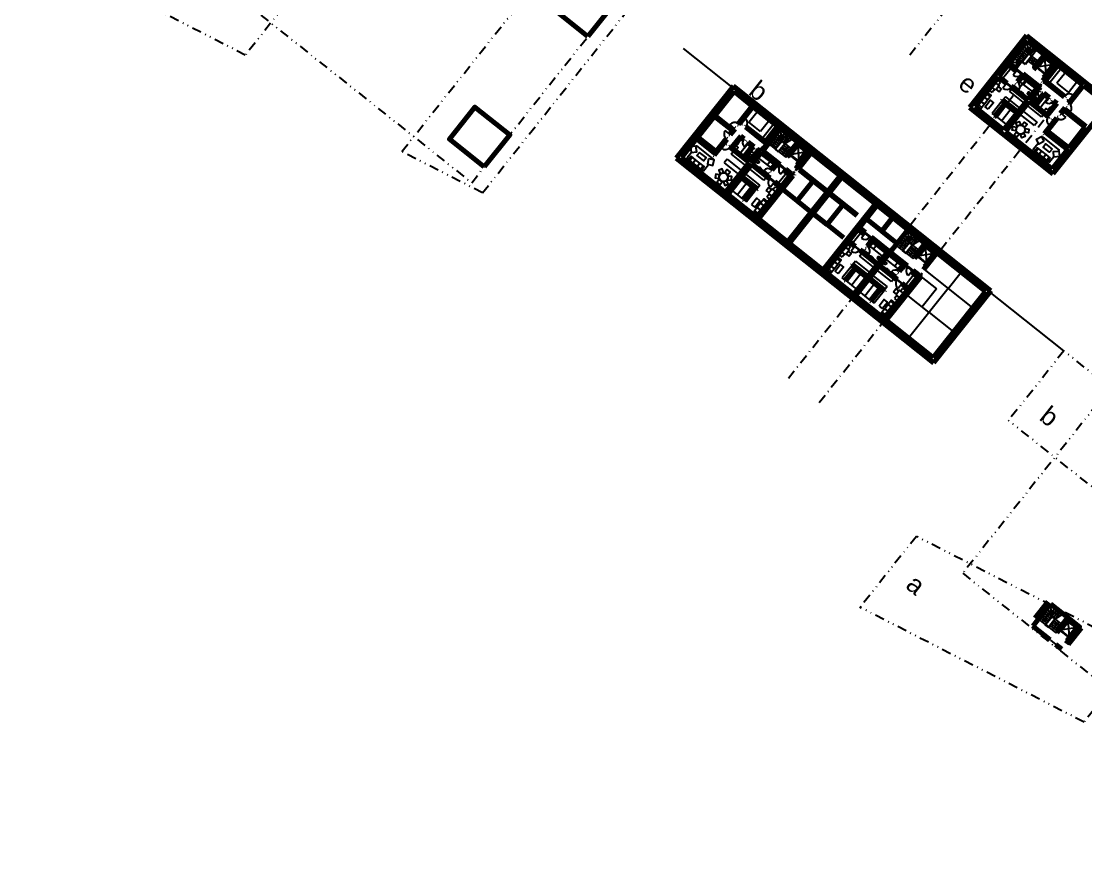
# Model space of a CAD drawing. Header units: metres. Extents: x -664657 to -643449, y -1076720 to -1062383.
# Drawn here: x -657950.1 to -657806.3, y -1067950.3 to -1067838.4 of the extents above; entities that cross this region are included whole.
import ezdxf

# ---------------------------------------------------------------- set-up
doc = ezdxf.new("R2010")
doc.units = ezdxf.units.M
doc.header["$LTSCALE"] = 0.1
doc.linetypes.add('DASHDOT', pattern=[25.4, 12.7, -6.35, 0, -6.35])
doc.linetypes.add('DIVIDE', pattern=[31.75, 12.7, -6.35, 0, -6.35, 0, -6.35])
doc.layers.get('0').update_dxf_attribs({"color": 8, "lineweight": 9})
for name, color, linetype in [('AA_THER_popis', 6, 'Continuous'), ('AA_THER_slabá', 4, 'Continuous'), ('AA_THER_čerchovaná', 84, 'DIVIDE')]:
    doc.layers.add(name, color=color, linetype=linetype)
doc.layers.add('AA_THER_silná', color=1, linetype='Continuous', lineweight=70)
doc.styles.get("Standard").update_dxf_attribs({"font": 'arial.ttf', "width": 0.8})

# ---------------------------------------------------------------- blocks, each defined once
blk = doc.blocks.new('CA0212B2$')
at = {"color": 0, "linetype": 'Continuous', "lineweight": -3}
for p, q in [((0, 0.17), (0.31, 0.18)), ((0, -0.17), (0, 0.17)), ((0.23, 0), (0.24, 0.06)), ((0.24, -0.06), (0.23, 0)), ((0.24, 0.06), (0.26, 0.08)), ((0.26, 0.08), (0.27, 0.11)), ((0.27, 0.11), (0.31, 0.14)), ((0.31, 0.18), (0.41, 0.18)), ((0.31, 0.14), (0.42, 0.14)), ((0.41, 0.18), (0.49, 0.17)), ((0.42, 0.14), (0.49, 0.13)), ((0.49, 0.17), (0.55, 0.13)), ((0.49, 0.13), (0.54, 0.1)), ((0.54, 0.1), (0.57, 0.05)), ((0.55, 0.13), (0.59, 0.07)), ((0.57, 0.05), (0.58, 0)), ((0.58, 0), (0.57, -0.05)), ((0.59, 0.07), (0.6, 0)), ((0.6, 0), (0.59, -0.07)), ((0.31, -0.18), (0, -0.17)), ((0.27, -0.11), (0.24, -0.06)), ((0.31, -0.14), (0.27, -0.11)), ((0.42, -0.14), (0.31, -0.14)), ((0.41, -0.18), (0.31, -0.18)), ((0.49, -0.17), (0.41, -0.18)), ((0.49, -0.13), (0.42, -0.14)), ((0.54, -0.1), (0.49, -0.13)), ((0.55, -0.13), (0.49, -0.17)), ((0.57, -0.05), (0.54, -0.1)), ((0.59, -0.07), (0.55, -0.13))]:
    blk.add_line(p, q, dxfattribs=at)
blk = doc.blocks.new('CA0336B2$')
at = {"color": 0, "lineweight": -3}
for p, q in [((-0.18, -0.19), (-0.15, 0)), ((-0.15, 0), (0, 0)), ((0.15, 0), (0, 0)), ((0.18, -0.19), (0.15, 0)), ((-0.16, -0.19), (-0.12, -0.08)), ((-0.09, -0.06), (0, -0.06)), ((0, -0.23), (-0.04, -0.23)), ((-0.04, -0.23), (0, -0.23)), ((0, -0.25), (-0.04, -0.25)), ((0.09, -0.06), (0, -0.06)), ((0.04, -0.23), (0, -0.23)), ((0, -0.23), (0.04, -0.23)), ((0, -0.25), (0.04, -0.25)), ((0.16, -0.19), (0.12, -0.08))]:
    blk.add_line(p, q, dxfattribs=at)
blk.add_circle((0, -0.09), 0.0126, dxfattribs=at)
for centre, radius, start, end in [((-0.14, -0.19), 0.036, 170.4672, 244.9424), ((-0.14, -0.19), 0.0171, 169.7937, 244.9424), ((-0.04, 0.02), 0.268, 244.9424, 270), ((-0.04, 0.02), 0.249, 244.9424, 270), ((-0.09, -0.09), 0.0315, 90, 159.9708), ((0.04, 0.02), 0.249, 270, 295.0576), ((0.04, 0.02), 0.268, 270, 295.0576), ((0.09, -0.09), 0.0315, 20.0292, 90), ((0.14, -0.19), 0.0171, 295.0576, 10.2063), ((0.14, -0.19), 0.036, 295.0576, 9.5328)]:
    blk.add_arc(centre, radius, start, end, dxfattribs=at)

msp = doc.modelspace()

# ---------------------------------------------------------------- linework, layer by layer
at = {"layer": 'AA_THER_popis'}
for p, q in [((-657809.307, -1067882.9), (-657860.686, -1067842.05)), ((-657861.369, -1067856.838), (-657826.928, -1067884.221)), ((-657828.618, -1067872.848), (-657826.509, -1067874.525)), ((-657828.199, -1067871.84), (-657821.624, -1067877.067)), ((-657824.912, -1067874.454), (-657823.169, -1067872.262)), ((-657824.912, -1067874.454), (-657830.085, -1067880.96)), ((-657827.498, -1067877.707), (-657830.551, -1067875.28)), ((-657826.509, -1067874.525), (-657828.442, -1067876.956)), ((-657827.498, -1067877.707), (-657824.211, -1067880.321))]:
    msp.add_line(p, q, dxfattribs=at)
at = {"layer": 'AA_THER_silná'}
for p, q in [((-657814.334, -1067840.321), (-657822.051, -1067850.027)), ((-657814.254, -1067841.024), (-657816.65, -1067844.037)), ((-657814.334, -1067840.321), (-657803.062, -1067849.283)), ((-657814.254, -1067841.024), (-657811.906, -1067842.891)), ((-657816.837, -1067844.272), (-657818.081, -1067845.838)), ((-657815.819, -1067845.081), (-657816.837, -1067844.272)), ((-657816.65, -1067844.037), (-657815.632, -1067844.846)), ((-657811.906, -1067842.891), (-657813.244, -1067844.574)), ((-657810.34, -1067844.136), (-657812.16, -1067846.425)), ((-657815.632, -1067844.846), (-657815.819, -1067845.081)), ((-657814.849, -1067845.469), (-657815.036, -1067845.704)), ((-657815.036, -1067845.704), (-657814.958, -1067845.766)), ((-657814.849, -1067845.469), (-657812.736, -1067847.149)), ((-657812.767, -1067844.697), (-657812.891, -1067844.854)), ((-657811.906, -1067845.382), (-657812.03, -1067845.538)), ((-657810.105, -1067844.322), (-657811.863, -1067846.533)), ((-657810.105, -1067844.322), (-657806.739, -1067846.998)), ((-657853.933, -1067847.164), (-657861.65, -1067856.87)), ((-657853.933, -1067847.164), (-657861.65, -1067856.87)), ((-657819.179, -1067874.796), (-657853.933, -1067847.164)), ((-657818.143, -1067845.916), (-657821.348, -1067849.947)), ((-657818.143, -1067845.916), (-657817.048, -1067846.787)), ((-657818.081, -1067845.838), (-657816.985, -1067846.709)), ((-657817.048, -1067846.787), (-657816.985, -1067846.709)), ((-657816.016, -1067847.096), (-657816.203, -1067847.331)), ((-657815.938, -1067847.159), (-657816.124, -1067847.394)), ((-657815.938, -1067847.159), (-657816.016, -1067847.096)), ((-657814.958, -1067845.766), (-657815.58, -1067846.549)), ((-657815.502, -1067846.611), (-657815.58, -1067846.549)), ((-657814.88, -1067845.828), (-657815.502, -1067846.611)), ((-657814.88, -1067845.828), (-657812.923, -1067847.384)), ((-657812.658, -1067847.051), (-657812.736, -1067847.149)), ((-657812.658, -1067847.051), (-657812.58, -1067847.113)), ((-657812.58, -1067847.113), (-657812.642, -1067847.192)), ((-657812.082, -1067846.487), (-657812.16, -1067846.425)), ((-657812.082, -1067846.487), (-657812.02, -1067846.409)), ((-657812.02, -1067846.409), (-657811.863, -1067846.533)), ((-657811.848, -1067846.514), (-657809.265, -1067848.568)), ((-657811.786, -1067846.436), (-657809.203, -1067848.489)), ((-657808.42, -1067849.112), (-657806.739, -1067846.998)), ((-657808.404, -1067849.252), (-657806.661, -1067847.061)), ((-657806.661, -1067847.061), (-657803.765, -1067849.363)), ((-657853.853, -1067847.866), (-657860.948, -1067856.789)), ((-657853.853, -1067847.866), (-657856.436, -1067851.115)), ((-657819.882, -1067874.876), (-657853.853, -1067847.866)), ((-657851.387, -1067849.827), (-657853.853, -1067847.866)), ((-657816.359, -1067847.207), (-657816.421, -1067847.285)), ((-657816.421, -1067847.285), (-657814.23, -1067849.028)), ((-657816.359, -1067847.207), (-657816.203, -1067847.331)), ((-657816.124, -1067847.394), (-657814.167, -1067848.949)), ((-657812.923, -1067847.384), (-657814.167, -1067848.949)), ((-657812.75, -1067847.649), (-657813.715, -1067848.862)), ((-657811.967, -1067848.271), (-657813.15, -1067849.758)), ((-657812.046, -1067848.209), (-657813.01, -1067849.422)), ((-657812.75, -1067847.649), (-657812.672, -1067847.711)), ((-657812.486, -1067847.316), (-657812.688, -1067847.571)), ((-657812.688, -1067847.571), (-657812.61, -1067847.633)), ((-657812.672, -1067847.711), (-657812.61, -1067847.633)), ((-657812.642, -1067847.192), (-657812.486, -1067847.316)), ((-657812.124, -1067848.147), (-657812.062, -1067848.068)), ((-657812.124, -1067848.147), (-657812.046, -1067848.209)), ((-657812.062, -1067848.068), (-657811.279, -1067848.691)), ((-657811.967, -1067848.271), (-657811.341, -1067848.769)), ((-657809.203, -1067848.489), (-657809.265, -1067848.568)), ((-657853.13, -1067852.018), (-657851.387, -1067849.827)), ((-657852.989, -1067852.002), (-657851.309, -1067849.889)), ((-657847.943, -1067852.565), (-657851.309, -1067849.889)), ((-657822.051, -1067850.027), (-657810.779, -1067858.989)), ((-657821.348, -1067849.947), (-657817.435, -1067853.059)), ((-657817.243, -1067849.443), (-657818.581, -1067851.126)), ((-657817.164, -1067849.505), (-657818.502, -1067851.188)), ((-657817.572, -1067849.053), (-657817.634, -1067849.132)), ((-657817.243, -1067849.443), (-657817.634, -1067849.132)), ((-657815.537, -1067850.671), (-657817.572, -1067849.053)), ((-657817.572, -1067849.053), (-657815.537, -1067850.671)), ((-657814.23, -1067849.028), (-657817.435, -1067853.059)), ((-657813.995, -1067849.214), (-657817.2, -1067853.246)), ((-657815.599, -1067850.75), (-657817.164, -1067849.505)), ((-657813.995, -1067849.214), (-657811.412, -1067851.268)), ((-657813.777, -1067848.94), (-657813.933, -1067849.136)), ((-657813.933, -1067849.136), (-657813.228, -1067849.696)), ((-657813.777, -1067848.94), (-657813.073, -1067849.501)), ((-657813.715, -1067848.862), (-657813.01, -1067849.422)), ((-657813.073, -1067849.501), (-657813.228, -1067849.696)), ((-657813.15, -1067849.758), (-657811.584, -1067851.003)), ((-657810.402, -1067849.516), (-657811.584, -1067851.003)), ((-657810.261, -1067849.5), (-657811.506, -1067851.065)), ((-657811.341, -1067848.769), (-657811.279, -1067848.691)), ((-657810.793, -1067849.205), (-657810.731, -1067849.126)), ((-657810.793, -1067849.205), (-657810.402, -1067849.516)), ((-657803.062, -1067849.283), (-657810.779, -1067858.989)), ((-657810.731, -1067849.126), (-657810.261, -1067849.5)), ((-657809.758, -1067850.795), (-657809.135, -1067850.012)), ((-657809.135, -1067850.012), (-657809.057, -1067850.074)), ((-657808.639, -1067849.066), (-657808.576, -1067848.987)), ((-657808.639, -1067849.066), (-657808.482, -1067849.19)), ((-657808.638, -1067849.386), (-657808.482, -1067849.19)), ((-657808.559, -1067849.448), (-657808.638, -1067849.386)), ((-657808.576, -1067848.987), (-657808.42, -1067849.112)), ((-657808.559, -1067849.448), (-657808.404, -1067849.252)), ((-657856.498, -1067851.193), (-657858.738, -1067854.011)), ((-657854.032, -1067853.153), (-657856.498, -1067851.193)), ((-657853.97, -1067853.075), (-657856.436, -1067851.115)), ((-657818.502, -1067851.188), (-657818.581, -1067851.126)), ((-657811.547, -1067853.205), (-657810.177, -1067851.483)), ((-657811.506, -1067851.065), (-657811.35, -1067851.19)), ((-657811.412, -1067851.268), (-657811.35, -1067851.19)), ((-657810.567, -1067851.812), (-657810.256, -1067851.421)), ((-657810.177, -1067851.483), (-657810.256, -1067851.421)), ((-657809.758, -1067850.795), (-657809.68, -1067850.857)), ((-657809.68, -1067850.857), (-657809.306, -1067850.387)), ((-657809.306, -1067850.387), (-657806.41, -1067852.69)), ((-657809.244, -1067850.309), (-657809.057, -1067850.074)), ((-657809.244, -1067850.309), (-657806.348, -1067852.612)), ((-657854.327, -1067853.685), (-657853.705, -1067852.902)), ((-657853.97, -1067853.075), (-657853.783, -1067852.84)), ((-657853.705, -1067852.902), (-657853.783, -1067852.84)), ((-657853.285, -1067852.214), (-657853.13, -1067852.018)), ((-657853.285, -1067852.214), (-657853.207, -1067852.276)), ((-657853.207, -1067852.276), (-657853.052, -1067852.08)), ((-657852.895, -1067852.205), (-657853.052, -1067852.08)), ((-657852.833, -1067852.127), (-657852.989, -1067852.002)), ((-657852.895, -1067852.205), (-657852.833, -1067852.127)), ((-657852.207, -1067852.624), (-657852.269, -1067852.703)), ((-657849.686, -1067854.756), (-657852.269, -1067852.703)), ((-657849.624, -1067854.678), (-657852.207, -1067852.624)), ((-657847.591, -1067852.845), (-657849.987, -1067855.858)), ((-657847.943, -1067852.565), (-657849.701, -1067854.776)), ((-657847.708, -1067852.752), (-657849.529, -1067855.041)), ((-657847.591, -1067852.845), (-657845.243, -1067854.712)), ((-657811.936, -1067853.534), (-657810.629, -1067851.89)), ((-657810.723, -1067851.688), (-657810.786, -1067851.766)), ((-657810.786, -1067851.766), (-657810.629, -1067851.89)), ((-657810.723, -1067851.688), (-657810.567, -1067851.812)), ((-657806.41, -1067852.69), (-657808.65, -1067855.508)), ((-657858.801, -1067854.089), (-657860.948, -1067856.789)), ((-657856.335, -1067856.049), (-657858.801, -1067854.089)), ((-657856.273, -1067855.971), (-657858.738, -1067854.011)), ((-657856.273, -1067855.971), (-657854.904, -1067854.249)), ((-657855.136, -1067854.703), (-657854.825, -1067854.311)), ((-657854.904, -1067854.249), (-657854.825, -1067854.311)), ((-657854.406, -1067853.623), (-657854.032, -1067853.153)), ((-657854.327, -1067853.685), (-657854.406, -1067853.623)), ((-657852.952, -1067853.884), (-657854.197, -1067855.449)), ((-657852.936, -1067854.024), (-657854.119, -1067855.512)), ((-657852.483, -1067854.257), (-657852.952, -1067853.884)), ((-657852.545, -1067854.336), (-657852.936, -1067854.024)), ((-657852.545, -1067854.336), (-657852.483, -1067854.257)), ((-657817.2, -1067853.246), (-657810.86, -1067858.286)), ((-657811.858, -1067853.596), (-657811.936, -1067853.534)), ((-657811.858, -1067853.596), (-657811.609, -1067853.283)), ((-657811.609, -1067853.283), (-657808.713, -1067855.586)), ((-657811.547, -1067853.205), (-657808.65, -1067855.508)), ((-657856.506, -1067856.425), (-657855.199, -1067854.781)), ((-657855.042, -1067854.905), (-657855.199, -1067854.781)), ((-657854.98, -1067854.827), (-657855.136, -1067854.703)), ((-657854.98, -1067854.827), (-657855.042, -1067854.905)), ((-657854.416, -1067855.403), (-657854.354, -1067855.325)), ((-657851.833, -1067857.457), (-657854.416, -1067855.403)), ((-657854.197, -1067855.449), (-657854.354, -1067855.325)), ((-657852.553, -1067856.756), (-657854.119, -1067855.512)), ((-657851.371, -1067855.269), (-657852.553, -1067856.756)), ((-657851.293, -1067855.331), (-657852.257, -1067856.545)), ((-657851.997, -1067854.771), (-657851.935, -1067854.693)), ((-657851.371, -1067855.269), (-657851.997, -1067854.771)), ((-657851.152, -1067855.315), (-657851.935, -1067854.693)), ((-657851.214, -1067855.394), (-657851.293, -1067855.331)), ((-657851.214, -1067855.394), (-657851.152, -1067855.315)), ((-657850.666, -1067855.829), (-657850.604, -1067855.751)), ((-657850.526, -1067855.813), (-657850.604, -1067855.751)), ((-657850.324, -1067855.559), (-657850.526, -1067855.813)), ((-657850.167, -1067855.683), (-657850.324, -1067855.559)), ((-657850.105, -1067855.605), (-657850.167, -1067855.683)), ((-657850.027, -1067855.667), (-657850.105, -1067855.605)), ((-657850.027, -1067855.667), (-657850.104, -1067855.765)), ((-657849.545, -1067854.901), (-657849.701, -1067854.776)), ((-657849.607, -1067854.979), (-657849.545, -1067854.901)), ((-657849.607, -1067854.979), (-657849.529, -1067855.041)), ((-657845.243, -1067854.712), (-657846.581, -1067856.395)), ((-657808.713, -1067855.586), (-657810.86, -1067858.286)), ((-657861.65, -1067856.87), (-657826.896, -1067884.502)), ((-657860.948, -1067856.789), (-657826.976, -1067883.799)), ((-657855.038, -1067861.488), (-657860.948, -1067856.789)), ((-657856.584, -1067856.362), (-657856.335, -1067856.049)), ((-657856.584, -1067856.362), (-657856.506, -1067856.425)), ((-657852.32, -1067856.623), (-657852.475, -1067856.819)), ((-657851.771, -1067857.379), (-657852.475, -1067856.819)), ((-657851.615, -1067857.183), (-657852.32, -1067856.623)), ((-657851.553, -1067857.105), (-657852.257, -1067856.545)), ((-657851.615, -1067857.183), (-657851.771, -1067857.379)), ((-657850.588, -1067855.891), (-657851.553, -1067857.105)), ((-657850.291, -1067856), (-657851.536, -1067857.565)), ((-657850.174, -1067856.093), (-657851.418, -1067857.659)), ((-657850.588, -1067855.891), (-657850.666, -1067855.829)), ((-657848.217, -1067857.649), (-657850.174, -1067856.093)), ((-657847.639, -1067857.725), (-657849.987, -1067855.858)), ((-657846.104, -1067856.518), (-657846.229, -1067856.675)), ((-657843.677, -1067855.957), (-657845.498, -1067858.246)), ((-657845.243, -1067857.203), (-657845.368, -1067857.359)), ((-657843.442, -1067856.143), (-657845.201, -1067858.355)), ((-657851.833, -1067857.457), (-657855.038, -1067861.488)), ((-657851.598, -1067857.644), (-657854.803, -1067861.675)), ((-657851.481, -1067857.737), (-657854.686, -1067861.768)), ((-657849.054, -1067859.666), (-657851.481, -1067857.737)), ((-657849.462, -1067859.215), (-657851.418, -1067857.659)), ((-657848.217, -1067857.649), (-657848.839, -1067858.432)), ((-657848.839, -1067858.432), (-657848.761, -1067858.494)), ((-657848.139, -1067857.711), (-657848.761, -1067858.494)), ((-657847.825, -1067857.96), (-657848.139, -1067857.711)), ((-657847.639, -1067857.725), (-657847.825, -1067857.96)), ((-657846.856, -1067858.348), (-657847.043, -1067858.583)), ((-657847.043, -1067858.583), (-657846.26, -1067859.205)), ((-657846.073, -1067858.97), (-657846.856, -1067858.348)), ((-657845.419, -1067858.308), (-657845.498, -1067858.246)), ((-657845.419, -1067858.308), (-657845.357, -1067858.23)), ((-657845.357, -1067858.23), (-657845.201, -1067858.355)), ((-657845.068, -1067858.428), (-657841.154, -1067861.54)), ((-657845.005, -1067858.35), (-657841.092, -1067861.462)), ((-657852.85, -1067859.459), (-657851.284, -1067860.704)), ((-657850.752, -1067860.999), (-657852.788, -1067859.381)), ((-657852.788, -1067859.381), (-657850.752, -1067860.999)), ((-657845.901, -1067859.235), (-657850.537, -1067865.067)), ((-657849.275, -1067858.98), (-657849.462, -1067859.215)), ((-657849.197, -1067859.042), (-657849.383, -1067859.277)), ((-657848.992, -1067859.588), (-657849.383, -1067859.277)), ((-657849.275, -1067858.98), (-657849.197, -1067859.042)), ((-657848.992, -1067859.588), (-657849.054, -1067859.666)), ((-657848.428, -1067860.164), (-657848.366, -1067860.086)), ((-657847.505, -1067860.77), (-657848.366, -1067860.086)), ((-657846.26, -1067859.205), (-657847.505, -1067860.77)), ((-657839.529, -1067859.255), (-657846.81, -1067868.413)), ((-657839.294, -1067859.442), (-657846.575, -1067868.6)), ((-657845.995, -1067858.872), (-657846.073, -1067858.97)), ((-657845.995, -1067858.872), (-657845.917, -1067858.935)), ((-657845.917, -1067858.935), (-657845.979, -1067859.013)), ((-657845.979, -1067859.013), (-657845.823, -1067859.137)), ((-657845.823, -1067859.137), (-657845.838, -1067859.157)), ((-657845.32, -1067862.635), (-657843.173, -1067859.935)), ((-657851.284, -1067860.704), (-657852.622, -1067862.387)), ((-657851.206, -1067860.766), (-657852.544, -1067862.449)), ((-657851.206, -1067860.766), (-657850.815, -1067861.077)), ((-657850.752, -1067860.999), (-657850.815, -1067861.077)), ((-657847.567, -1067860.849), (-657850.772, -1067864.88)), ((-657847.567, -1067860.849), (-657848.428, -1067860.164)), ((-657847.567, -1067860.849), (-657845.32, -1067862.635)), ((-657837.24, -1067864.652), (-657841.154, -1067861.54)), ((-657837.178, -1067864.573), (-657841.092, -1067861.462)), ((-657854.686, -1067861.768), (-657850.772, -1067864.88)), ((-657852.622, -1067862.387), (-657852.544, -1067862.449)), ((-657845.32, -1067862.635), (-657843.418, -1067864.147)), ((-657841.282, -1067865.846), (-657843.184, -1067864.334)), ((-657834.754, -1067863.051), (-657841.849, -1067871.975)), ((-657841.282, -1067865.846), (-657839.135, -1067863.146)), ((-657834.519, -1067863.238), (-657838.347, -1067868.052)), ((-657839.035, -1067867.632), (-657841.282, -1067865.846)), ((-657835.982, -1067865.077), (-657831.833, -1067868.376)), ((-657833.907, -1067866.727), (-657832.445, -1067864.887)), ((-657837.134, -1067866.045), (-657837.15, -1067866.065)), ((-657836.978, -1067866.17), (-657837.134, -1067866.045)), ((-657836.319, -1067867.109), (-657837.102, -1067866.486)), ((-657836.916, -1067866.091), (-657836.978, -1067866.17)), ((-657836.837, -1067866.154), (-657836.916, -1067866.091)), ((-657836.837, -1067866.154), (-657836.915, -1067866.252)), ((-657836.915, -1067866.252), (-657836.132, -1067866.874)), ((-657836.132, -1067866.874), (-657836.319, -1067867.109)), ((-657830.371, -1067866.536), (-657832.767, -1067869.55)), ((-657830.371, -1067866.536), (-657828.022, -1067868.403)), ((-657838.409, -1067868.13), (-657841.614, -1067872.161)), ((-657838.409, -1067868.13), (-657837.548, -1067868.815)), ((-657838.347, -1067868.052), (-657837.486, -1067868.736)), ((-657837.548, -1067868.815), (-657837.486, -1067868.736)), ((-657835.223, -1067867.98), (-657835.846, -1067868.763)), ((-657835.145, -1067868.042), (-657835.767, -1067868.825)), ((-657835.35, -1067867.496), (-657835.536, -1067867.731)), ((-657835.536, -1067867.731), (-657835.223, -1067867.98)), ((-657835.35, -1067867.496), (-657833.001, -1067869.363)), ((-657835.145, -1067868.042), (-657833.188, -1067869.598)), ((-657828.022, -1067868.403), (-657829.36, -1067870.086)), ((-657836.859, -1067869.234), (-657836.922, -1067869.313)), ((-657836.922, -1067869.313), (-657834.495, -1067871.242)), ((-657836.859, -1067869.234), (-657836.468, -1067869.545)), ((-657836.281, -1067869.311), (-657836.468, -1067869.545)), ((-657836.203, -1067869.373), (-657836.39, -1067869.608)), ((-657836.39, -1067869.608), (-657834.433, -1067871.164)), ((-657836.203, -1067869.373), (-657836.281, -1067869.311)), ((-657835.767, -1067868.825), (-657835.846, -1067868.763)), ((-657833.188, -1067869.598), (-657834.433, -1067871.164)), ((-657833.071, -1067869.691), (-657834.315, -1067871.257)), ((-657833.071, -1067869.691), (-657834.315, -1067871.257)), ((-657832.953, -1067869.785), (-657834.198, -1067871.35)), ((-657830.996, -1067871.341), (-657832.953, -1067869.785)), ((-657832.884, -1067869.297), (-657832.947, -1067869.375)), ((-657832.806, -1067869.359), (-657832.884, -1067869.297)), ((-657832.806, -1067869.359), (-657832.884, -1067869.457)), ((-657832.806, -1067869.359), (-657832.884, -1067869.457)), ((-657832.806, -1067869.359), (-657832.728, -1067869.421)), ((-657832.728, -1067869.421), (-657832.79, -1067869.499)), ((-657830.418, -1067871.417), (-657832.767, -1067869.55)), ((-657826.457, -1067869.648), (-657828.277, -1067871.938)), ((-657837.837, -1067871.268), (-657837.899, -1067871.346)), ((-657837.508, -1067871.657), (-657837.899, -1067871.346)), ((-657837.837, -1067871.268), (-657835.802, -1067872.886)), ((-657835.802, -1067872.886), (-657837.837, -1067871.268)), ((-657834.495, -1067871.242), (-657837.7, -1067875.273)), ((-657834.378, -1067871.335), (-657837.583, -1067875.366)), ((-657834.378, -1067871.335), (-657837.583, -1067875.366)), ((-657834.26, -1067871.429), (-657837.465, -1067875.46)), ((-657831.834, -1067873.358), (-657834.26, -1067871.429)), ((-657832.241, -1067872.906), (-657834.198, -1067871.35)), ((-657830.996, -1067871.341), (-657831.619, -1067872.123)), ((-657830.918, -1067871.403), (-657831.541, -1067872.186)), ((-657830.605, -1067871.652), (-657830.918, -1067871.403)), ((-657830.418, -1067871.417), (-657830.605, -1067871.652)), ((-657828.884, -1067870.21), (-657829.008, -1067870.366)), ((-657828.023, -1067870.894), (-657828.147, -1067871.051)), ((-657837.7, -1067875.273), (-657841.614, -1067872.161)), ((-657837.508, -1067871.657), (-657838.846, -1067873.34)), ((-657837.43, -1067871.719), (-657838.768, -1067873.402)), ((-657835.864, -1067872.964), (-657837.43, -1067871.719)), ((-657828.68, -1067872.927), (-657833.317, -1067878.758)), ((-657832.054, -1067872.671), (-657832.241, -1067872.906)), ((-657831.976, -1067872.734), (-657832.163, -1067872.968)), ((-657831.771, -1067873.28), (-657832.163, -1067872.968)), ((-657832.054, -1067872.671), (-657831.976, -1067872.734)), ((-657831.619, -1067872.123), (-657831.541, -1067872.186)), ((-657829.04, -1067872.896), (-657830.284, -1067874.462)), ((-657829.636, -1067872.039), (-657829.822, -1067872.274)), ((-657829.822, -1067872.274), (-657829.04, -1067872.896)), ((-657828.853, -1067872.662), (-657829.636, -1067872.039)), ((-657828.775, -1067872.564), (-657828.853, -1067872.662)), ((-657828.775, -1067872.564), (-657828.697, -1067872.626)), ((-657828.697, -1067872.626), (-657828.759, -1067872.704)), ((-657828.759, -1067872.704), (-657828.602, -1067872.829)), ((-657828.602, -1067872.829), (-657828.618, -1067872.848)), ((-657838.768, -1067873.402), (-657838.846, -1067873.34)), ((-657835.629, -1067873.151), (-657834.064, -1067874.395)), ((-657833.532, -1067874.69), (-657835.567, -1067873.072)), ((-657835.567, -1067873.072), (-657833.532, -1067874.69)), ((-657834.064, -1067874.395), (-657835.402, -1067876.078)), ((-657833.986, -1067874.457), (-657835.324, -1067876.14)), ((-657833.986, -1067874.457), (-657833.594, -1067874.769)), ((-657831.771, -1067873.28), (-657831.834, -1067873.358)), ((-657831.208, -1067873.856), (-657831.145, -1067873.777)), ((-657830.346, -1067874.54), (-657831.208, -1067873.856)), ((-657830.284, -1067874.462), (-657831.145, -1067873.777)), ((-657837.465, -1067875.46), (-657833.552, -1067878.571)), ((-657833.532, -1067874.69), (-657833.594, -1067874.769)), ((-657830.346, -1067874.54), (-657833.552, -1067878.571)), ((-657819.882, -1067874.876), (-657826.976, -1067883.799)), ((-657819.179, -1067874.796), (-657826.896, -1067884.502)), ((-657835.402, -1067876.078), (-657835.324, -1067876.14)), ((-657811.102, -1067917.053), (-657813.498, -1067920.067)), ((-657811.454, -1067916.773), (-657813.212, -1067918.984)), ((-657811.102, -1067917.053), (-657808.754, -1067918.92)), ((-657808.754, -1067918.92), (-657810.092, -1067920.603)), ((-657811.15, -1067921.934), (-657813.498, -1067920.067)), ((-657807.188, -1067920.165), (-657809.009, -1067922.454)), ((-657806.953, -1067920.351), (-657808.712, -1067922.563)), ((-657809.615, -1067920.726), (-657809.74, -1067920.883)), ((-657808.754, -1067921.411), (-657808.879, -1067921.568)), ((-657809.584, -1067923.178), (-657810.367, -1067922.556))]:
    msp.add_line(p, q, dxfattribs=at)
for points in [[(-657873.599, -1067840.446), (-657878.296, -1067836.712), (-657874.873, -1067832.407), (-657870.176, -1067836.141)], [(-657887.587, -1067858.04), (-657892.284, -1067854.306), (-657888.861, -1067850.001), (-657884.164, -1067853.735)]]:
    msp.add_lwpolyline(points, close=True, dxfattribs=at)
for points in [[(-657812.891, -1067844.854), (-657813.244, -1067844.574), (-657811.906, -1067842.891), (-657810.34, -1067844.136), (-657811.678, -1067845.818), (-657812.03, -1067845.538)], [(-657812.767, -1067844.697), (-657812.963, -1067844.542), (-657811.873, -1067843.172), (-657810.621, -1067844.168), (-657811.71, -1067845.537), (-657811.906, -1067845.382)], [(-657846.229, -1067856.675), (-657846.581, -1067856.395), (-657845.243, -1067854.712), (-657843.677, -1067855.957), (-657845.015, -1067857.639), (-657845.368, -1067857.359)], [(-657846.104, -1067856.518), (-657846.3, -1067856.363), (-657845.211, -1067854.993), (-657843.958, -1067855.989), (-657845.047, -1067857.358), (-657845.243, -1067857.203)], [(-657829.008, -1067870.366), (-657829.36, -1067870.086), (-657828.022, -1067868.403), (-657826.457, -1067869.648), (-657827.795, -1067871.331), (-657828.147, -1067871.051)], [(-657828.884, -1067870.21), (-657829.079, -1067870.054), (-657827.99, -1067868.684), (-657826.738, -1067869.68), (-657827.827, -1067871.05), (-657828.023, -1067870.894)], [(-657809.74, -1067920.883), (-657810.092, -1067920.603), (-657808.754, -1067918.92), (-657807.188, -1067920.165), (-657808.526, -1067921.848), (-657808.879, -1067921.568)], [(-657809.615, -1067920.726), (-657809.811, -1067920.571), (-657808.722, -1067919.201), (-657807.469, -1067920.197), (-657808.558, -1067921.567), (-657808.754, -1067921.411)]]:
    msp.add_lwpolyline(points, dxfattribs=at)
at = {"layer": 'AA_THER_slabá'}
for p, q in [((-657814.371, -1067840.93), (-657817.812, -1067845.258)), ((-657814.061, -1067842.71), (-657814.254, -1067841.024)), ((-657815.807, -1067843.941), (-657814.158, -1067841.867)), ((-657814.765, -1067843.594), (-657815.704, -1067842.848)), ((-657814.597, -1067843.383), (-657815.536, -1067842.636)), ((-657814.428, -1067843.172), (-657815.368, -1067842.425)), ((-657814.26, -1067842.96), (-657815.2, -1067842.214)), ((-657814.092, -1067842.749), (-657815.032, -1067842.002)), ((-657814.061, -1067842.71), (-657814.964, -1067843.845)), ((-657814.053, -1067842.78), (-657814.893, -1067843.837)), ((-657814.061, -1067842.71), (-657814.723, -1067841.614)), ((-657814.158, -1067841.867), (-657813.265, -1067842.576)), ((-657814.061, -1067842.71), (-657813.678, -1067841.481)), ((-657814.061, -1067842.71), (-657813.314, -1067841.771)), ((-657814.061, -1067842.71), (-657813.592, -1067843.083)), ((-657814.053, -1067842.78), (-657813.662, -1067843.091)), ((-657813.85, -1067842.878), (-657813.103, -1067841.939)), ((-657813.639, -1067843.046), (-657812.892, -1067842.107)), ((-657814.964, -1067843.845), (-657816.65, -1067844.037)), ((-657814.964, -1067843.845), (-657816.18, -1067843.447)), ((-657814.964, -1067843.845), (-657816.074, -1067844.495)), ((-657814.933, -1067843.806), (-657815.872, -1067843.059)), ((-657815.329, -1067844.321), (-657815.807, -1067843.941)), ((-657814.956, -1067843.851), (-657815.703, -1067844.79)), ((-657815.329, -1067844.321), (-657815.281, -1067843.968)), ((-657814.494, -1067844.218), (-657814.964, -1067843.845)), ((-657814.502, -1067844.148), (-657814.893, -1067843.837)), ((-657813.662, -1067843.091), (-657814.502, -1067844.148)), ((-657813.592, -1067843.083), (-657814.494, -1067844.218)), ((-657814.127, -1067843.756), (-657813.188, -1067844.503)), ((-657813.959, -1067843.545), (-657813.02, -1067844.292)), ((-657813.791, -1067843.334), (-657812.852, -1067844.081)), ((-657813.153, -1067843.496), (-657813.657, -1067844.13)), ((-657813.623, -1067843.122), (-657812.683, -1067843.869)), ((-657812.963, -1067844.542), (-657810.621, -1067844.168)), ((-657811.71, -1067845.537), (-657811.873, -1067843.172)), ((-657816.367, -1067844.646), (-657817.612, -1067846.211)), ((-657815.647, -1067845.026), (-657816.145, -1067845.652)), ((-657815.647, -1067845.026), (-657815.726, -1067844.964)), ((-657815.329, -1067844.321), (-657815.663, -1067844.448)), ((-657815.647, -1067845.026), (-657815.554, -1067844.909)), ((-657815.021, -1067845.524), (-657815.647, -1067845.026)), ((-657815.554, -1067844.909), (-657815.632, -1067844.846)), ((-657814.928, -1067845.407), (-657815.554, -1067844.909)), ((-657814.928, -1067845.407), (-657815.021, -1067845.524)), ((-657815.021, -1067845.524), (-657814.943, -1067845.586)), ((-657814.928, -1067845.407), (-657814.849, -1067845.469)), ((-657812.829, -1067844.776), (-657811.968, -1067845.46)), ((-657812.767, -1067844.697), (-657811.906, -1067845.382)), ((-657809.636, -1067844.696), (-657811.316, -1067846.809)), ((-657817.048, -1067846.787), (-657817.545, -1067847.413)), ((-657816.421, -1067847.285), (-657817.048, -1067846.787)), ((-657816.359, -1067847.207), (-657816.985, -1067846.709)), ((-657815.39, -1067847.594), (-657815.938, -1067847.159)), ((-657815.378, -1067846.454), (-657813.421, -1067848.01)), ((-657814.253, -1067846.326), (-657814.751, -1067846.952)), ((-657817.198, -1067848.584), (-657817.572, -1067849.053)), ((-657817.198, -1067848.584), (-657815.163, -1067850.202)), ((-657816.638, -1067847.879), (-657816.265, -1067847.41)), ((-657816.638, -1067847.879), (-657814.603, -1067849.497)), ((-657812.56, -1067848.695), (-657812.124, -1067848.147)), ((-657808.576, -1067848.987), (-657808.078, -1067848.361)), ((-657817.634, -1067849.132), (-657818.972, -1067850.815)), ((-657815.754, -1067850.945), (-657817.32, -1067849.701)), ((-657812.333, -1067851.302), (-657814.368, -1067849.684)), ((-657811.42, -1067848.707), (-657812.602, -1067850.194)), ((-657811.777, -1067849.317), (-657811.341, -1067848.769)), ((-657818.581, -1067851.126), (-657818.972, -1067850.815)), ((-657818.502, -1067851.188), (-657816.937, -1067852.433)), ((-657817.72, -1067851.81), (-657816.537, -1067850.323)), ((-657813.267, -1067852.476), (-657815.302, -1067850.858)), ((-657812.893, -1067852.007), (-657814.928, -1067850.389)), ((-657812.333, -1067851.302), (-657811.96, -1067850.832)), ((-657809.68, -1067850.857), (-657809.053, -1067851.355)), ((-657809.057, -1067850.074), (-657808.431, -1067850.572)), ((-657853.783, -1067852.84), (-657854.41, -1067852.342)), ((-657852.833, -1067852.127), (-657852.335, -1067851.5)), ((-657848.413, -1067852.191), (-657850.093, -1067854.305)), ((-657847.399, -1067854.531), (-657847.591, -1067852.845)), ((-657812.893, -1067852.007), (-657813.267, -1067852.476)), ((-657810.786, -1067851.766), (-657811.283, -1067852.392)), ((-657854.406, -1067853.623), (-657855.032, -1067853.125)), ((-657848.739, -1067855.253), (-657847.495, -1067853.688)), ((-657847.766, -1067854.993), (-657848.705, -1067854.246)), ((-657847.598, -1067854.781), (-657848.537, -1067854.035)), ((-657847.43, -1067854.57), (-657848.369, -1067853.823)), ((-657847.399, -1067854.531), (-657848.061, -1067853.436)), ((-657847.495, -1067853.688), (-657846.421, -1067854.542)), ((-657847.399, -1067854.531), (-657847.015, -1067853.302)), ((-657847.399, -1067854.531), (-657846.652, -1067853.592)), ((-657847.187, -1067854.699), (-657846.44, -1067853.76)), ((-657846.976, -1067854.867), (-657846.229, -1067853.928)), ((-657846.976, -1067854.867), (-657845.865, -1067854.217)), ((-657811.858, -1067853.596), (-657808.962, -1067855.899)), ((-657856.584, -1067856.362), (-657859.05, -1067854.402)), ((-657855.042, -1067854.905), (-657855.54, -1067855.532)), ((-657851.919, -1067854.833), (-657853.101, -1067856.321)), ((-657852.433, -1067855.319), (-657851.997, -1067854.771)), ((-657851.65, -1067855.942), (-657851.214, -1067855.394)), ((-657848.27, -1067855.627), (-657849.209, -1067854.88)), ((-657848.102, -1067855.415), (-657849.041, -1067854.669)), ((-657847.934, -1067855.204), (-657848.873, -1067854.457)), ((-657847.399, -1067854.531), (-657848.301, -1067855.666)), ((-657847.831, -1067856.039), (-657848.301, -1067855.666)), ((-657847.39, -1067854.601), (-657848.231, -1067855.658)), ((-657847.839, -1067855.969), (-657848.231, -1067855.658)), ((-657846.999, -1067854.912), (-657847.839, -1067855.969)), ((-657846.929, -1067854.904), (-657847.831, -1067856.039)), ((-657847.632, -1067855.789), (-657846.693, -1067856.536)), ((-657847.464, -1067855.578), (-657846.525, -1067856.324)), ((-657847.399, -1067854.531), (-657846.929, -1067854.904)), ((-657847.39, -1067854.601), (-657846.999, -1067854.912)), ((-657846.49, -1067855.317), (-657847.33, -1067856.374)), ((-657847.296, -1067855.366), (-657846.357, -1067856.113)), ((-657847.128, -1067855.155), (-657846.189, -1067855.902)), ((-657846.96, -1067854.944), (-657846.021, -1067855.69)), ((-657845.047, -1067857.358), (-657845.211, -1067854.993)), ((-657854.802, -1067857.013), (-657855.175, -1067857.483)), ((-657854.802, -1067857.013), (-657852.766, -1067858.631)), ((-657854.241, -1067856.309), (-657853.868, -1067855.839)), ((-657854.241, -1067856.309), (-657852.206, -1067857.927)), ((-657848.715, -1067858.275), (-657850.672, -1067856.719)), ((-657848.843, -1067857.151), (-657849.341, -1067857.777)), ((-657847.8, -1067856), (-657846.861, -1067856.747)), ((-657846.861, -1067856.747), (-657846.581, -1067856.395)), ((-657846.3, -1067856.363), (-657843.958, -1067855.989)), ((-657846.166, -1067856.597), (-657845.305, -1067857.281)), ((-657846.104, -1067856.518), (-657845.243, -1067857.203)), ((-657855.175, -1067857.483), (-657853.14, -1067859.101)), ((-657849.819, -1067859.825), (-657851.854, -1067858.207)), ((-657849.823, -1067858.544), (-657849.275, -1067858.98)), ((-657847.654, -1067857.905), (-657847.732, -1067857.843)), ((-657847.561, -1067857.788), (-657847.654, -1067857.905)), ((-657847.654, -1067857.905), (-657847.028, -1067858.403)), ((-657847.561, -1067857.788), (-657847.639, -1067857.725)), ((-657847.561, -1067857.788), (-657846.934, -1067858.286)), ((-657847.028, -1067858.403), (-657847.526, -1067859.029)), ((-657847.028, -1067858.403), (-657846.934, -1067858.286)), ((-657847.028, -1067858.403), (-657846.949, -1067858.465)), ((-657846.934, -1067858.286), (-657846.856, -1067858.348)), ((-657853.005, -1067859.655), (-657851.44, -1067860.899)), ((-657850.379, -1067860.529), (-657852.414, -1067858.911)), ((-657849.819, -1067859.825), (-657849.445, -1067859.355)), ((-657849.054, -1067859.666), (-657848.428, -1067860.164)), ((-657848.992, -1067859.588), (-657848.366, -1067860.086)), ((-657846.73, -1067858.832), (-657847.974, -1067860.397)), ((-657852.622, -1067862.387), (-657854.188, -1067861.142)), ((-657853.405, -1067861.764), (-657852.223, -1067860.277)), ((-657850.815, -1067861.077), (-657852.153, -1067862.76)), ((-657850.379, -1067860.529), (-657850.752, -1067860.999)), ((-657848.428, -1067860.164), (-657848.926, -1067860.79)), ((-657852.544, -1067862.449), (-657852.153, -1067862.76)), ((-657836.632, -1067866.86), (-657837.877, -1067868.425)), ((-657836.147, -1067867.054), (-657836.645, -1067867.68)), ((-657836.147, -1067867.054), (-657836.226, -1067866.991)), ((-657836.147, -1067867.054), (-657836.054, -1067866.936)), ((-657835.521, -1067867.551), (-657836.147, -1067867.054)), ((-657836.054, -1067866.936), (-657836.132, -1067866.874)), ((-657835.428, -1067867.434), (-657836.054, -1067866.936)), ((-657830.178, -1067868.222), (-657830.84, -1067867.127)), ((-657830.178, -1067868.222), (-657830.371, -1067866.536)), ((-657830.178, -1067868.222), (-657829.795, -1067866.994)), ((-657830.178, -1067868.222), (-657829.431, -1067867.283)), ((-657836.859, -1067869.234), (-657837.486, -1067868.736)), ((-657835.643, -1067868.668), (-657833.686, -1067870.224)), ((-657835.428, -1067867.434), (-657835.521, -1067867.551)), ((-657835.521, -1067867.551), (-657835.443, -1067867.614)), ((-657835.428, -1067867.434), (-657835.35, -1067867.496)), ((-657834.519, -1067868.54), (-657835.017, -1067869.166)), ((-657831.049, -1067869.318), (-657831.989, -1067868.572)), ((-657830.881, -1067869.107), (-657831.821, -1067868.36)), ((-657830.713, -1067868.896), (-657831.653, -1067868.149)), ((-657831.519, -1067868.945), (-657830.274, -1067867.379)), ((-657830.545, -1067868.684), (-657831.485, -1067867.937)), ((-657830.377, -1067868.473), (-657831.317, -1067867.726)), ((-657830.209, -1067868.262), (-657831.149, -1067867.515)), ((-657830.178, -1067868.222), (-657831.08, -1067869.357)), ((-657830.17, -1067868.293), (-657831.01, -1067869.349)), ((-657829.779, -1067868.604), (-657830.619, -1067869.661)), ((-657829.708, -1067868.596), (-657830.611, -1067869.731)), ((-657830.274, -1067867.379), (-657829.2, -1067868.234)), ((-657830.178, -1067868.222), (-657829.708, -1067868.596)), ((-657830.17, -1067868.293), (-657829.779, -1067868.604)), ((-657829.967, -1067868.391), (-657829.22, -1067867.451)), ((-657829.755, -1067868.559), (-657829.009, -1067867.619)), ((-657829.755, -1067868.559), (-657828.645, -1067867.908)), ((-657829.74, -1067868.635), (-657828.8, -1067869.382)), ((-657827.827, -1067871.05), (-657827.99, -1067868.684)), ((-657837.548, -1067868.815), (-657838.046, -1067869.441)), ((-657836.922, -1067869.313), (-657837.548, -1067868.815)), ((-657836.904, -1067870.093), (-657836.53, -1067869.624)), ((-657836.904, -1067870.093), (-657834.868, -1067871.711)), ((-657835.655, -1067869.809), (-657836.203, -1067869.373)), ((-657830.611, -1067869.731), (-657831.08, -1067869.357)), ((-657830.619, -1067869.661), (-657831.01, -1067869.349)), ((-657830.58, -1067869.692), (-657829.64, -1067870.439)), ((-657830.412, -1067869.48), (-657829.472, -1067870.227)), ((-657830.244, -1067869.269), (-657829.304, -1067870.016)), ((-657829.27, -1067869.008), (-657830.11, -1067870.065)), ((-657830.076, -1067869.058), (-657829.136, -1067869.805)), ((-657829.908, -1067868.846), (-657828.968, -1067869.593)), ((-657829.64, -1067870.439), (-657829.36, -1067870.086)), ((-657829.079, -1067870.054), (-657826.738, -1067869.68)), ((-657837.899, -1067871.346), (-657839.237, -1067873.029)), ((-657837.464, -1067870.798), (-657837.837, -1067871.268)), ((-657837.464, -1067870.798), (-657835.429, -1067872.416)), ((-657831.494, -1067871.967), (-657833.451, -1067870.411)), ((-657831.623, -1067870.843), (-657832.121, -1067871.469)), ((-657830.433, -1067871.597), (-657830.512, -1067871.534)), ((-657830.34, -1067871.479), (-657830.433, -1067871.597)), ((-657830.433, -1067871.597), (-657829.807, -1067872.094)), ((-657830.34, -1067871.479), (-657830.418, -1067871.417)), ((-657830.34, -1067871.479), (-657829.714, -1067871.977)), ((-657828.946, -1067870.288), (-657828.085, -1067870.973)), ((-657828.884, -1067870.21), (-657828.023, -1067870.894)), ((-657838.846, -1067873.34), (-657839.237, -1067873.029)), ((-657837.985, -1067874.024), (-657836.803, -1067872.537)), ((-657836.02, -1067873.16), (-657837.585, -1067871.915)), ((-657833.159, -1067874.221), (-657835.194, -1067872.603)), ((-657832.598, -1067873.516), (-657834.634, -1067871.898)), ((-657832.602, -1067872.236), (-657832.054, -1067872.671)), ((-657832.598, -1067873.516), (-657832.225, -1067873.047)), ((-657829.509, -1067872.523), (-657830.754, -1067874.089)), ((-657829.807, -1067872.094), (-657830.305, -1067872.721)), ((-657829.807, -1067872.094), (-657829.714, -1067871.977)), ((-657829.807, -1067872.094), (-657829.729, -1067872.157)), ((-657829.714, -1067871.977), (-657829.636, -1067872.039)), ((-657838.768, -1067873.402), (-657837.202, -1067874.647)), ((-657836.185, -1067875.456), (-657835.002, -1067873.969)), ((-657835.785, -1067873.346), (-657834.219, -1067874.591)), ((-657833.159, -1067874.221), (-657833.532, -1067874.69)), ((-657831.834, -1067873.358), (-657831.208, -1067873.856)), ((-657831.771, -1067873.28), (-657831.145, -1067873.777)), ((-657831.208, -1067873.856), (-657831.705, -1067874.482)), ((-657835.402, -1067876.078), (-657836.967, -1067874.833)), ((-657833.594, -1067874.769), (-657834.932, -1067876.452)), ((-657835.324, -1067876.14), (-657834.932, -1067876.452)), ((-657810.91, -1067918.739), (-657811.102, -1067917.053)), ((-657810.91, -1067918.739), (-657810.526, -1067917.511)), ((-657811.613, -1067919.624), (-657812.552, -1067918.877)), ((-657811.445, -1067919.412), (-657812.384, -1067918.665)), ((-657812.25, -1067919.461), (-657811.006, -1067917.896)), ((-657811.277, -1067919.201), (-657812.216, -1067918.454)), ((-657811.109, -1067918.99), (-657812.048, -1067918.243)), ((-657810.941, -1067918.778), (-657811.88, -1067918.031)), ((-657810.91, -1067918.739), (-657811.812, -1067919.874)), ((-657810.901, -1067918.809), (-657811.742, -1067919.866)), ((-657810.91, -1067918.739), (-657811.572, -1067917.644)), ((-657811.006, -1067917.896), (-657809.932, -1067918.75)), ((-657810.91, -1067918.739), (-657810.163, -1067917.8)), ((-657810.91, -1067918.739), (-657810.44, -1067919.112)), ((-657810.901, -1067918.809), (-657810.51, -1067919.12)), ((-657810.698, -1067918.907), (-657809.951, -1067917.968)), ((-657810.487, -1067919.075), (-657809.74, -1067918.136)), ((-657810.487, -1067919.075), (-657809.376, -1067918.425)), ((-657811.781, -1067919.835), (-657812.72, -1067919.088)), ((-657811.342, -1067920.247), (-657811.812, -1067919.874)), ((-657811.35, -1067920.177), (-657811.742, -1067919.866)), ((-657810.51, -1067919.12), (-657811.35, -1067920.177)), ((-657810.44, -1067919.112), (-657811.342, -1067920.247)), ((-657811.311, -1067920.208), (-657810.372, -1067920.955)), ((-657811.143, -1067919.997), (-657810.204, -1067920.744)), ((-657810.975, -1067919.786), (-657810.036, -1067920.532)), ((-657810.001, -1067919.525), (-657810.842, -1067920.582)), ((-657810.807, -1067919.574), (-657809.868, -1067920.321)), ((-657810.639, -1067919.363), (-657809.7, -1067920.11)), ((-657810.471, -1067919.152), (-657809.532, -1067919.898)), ((-657809.811, -1067920.571), (-657807.469, -1067920.197)), ((-657808.558, -1067921.567), (-657808.722, -1067919.201)), ((-657811.072, -1067921.996), (-657811.15, -1067921.934)), ((-657810.372, -1067920.955), (-657810.092, -1067920.603)), ((-657809.677, -1067920.805), (-657808.816, -1067921.489)), ((-657809.615, -1067920.726), (-657808.754, -1067921.411)), ((-657811.072, -1067921.996), (-657810.445, -1067922.494)), ((-657810.445, -1067922.494), (-657810.367, -1067922.556))]:
    msp.add_line(p, q, dxfattribs=at)
for points in [[(-657810.254, -1067846.759), (-657808.689, -1067848.004), (-657807.444, -1067846.438), (-657809.009, -1067845.194)], [(-657818.544, -1067847.705), (-657819.17, -1067847.208), (-657818.672, -1067846.581), (-657818.046, -1067847.079)], [(-657817.852, -1067846.594), (-657818.244, -1067846.283), (-657818.555, -1067846.675), (-657818.164, -1067846.986)], [(-657820.032, -1067849.596), (-657820.619, -1067849.129), (-657820.153, -1067848.542), (-657819.565, -1067849.008)], [(-657819.565, -1067849.008), (-657820.153, -1067848.542), (-657819.686, -1067847.955), (-657819.099, -1067848.421)], [(-657818.973, -1067848.003), (-657819.364, -1067847.692), (-657819.053, -1067847.301), (-657818.662, -1067847.612)], [(-657818.059, -1067847.899), (-657817.748, -1067847.508), (-657818.14, -1067847.197), (-657818.451, -1067847.588)], [(-657820.499, -1067850.183), (-657821.086, -1067849.716), (-657820.619, -1067849.129), (-657820.032, -1067849.596)], [(-657819.503, -1067850.256), (-657819.934, -1067849.913), (-657819.234, -1067849.033), (-657818.803, -1067849.375)], [(-657850.284, -1067853.259), (-657851.849, -1067852.014), (-657850.605, -1067850.449), (-657849.039, -1067851.694)], [(-657812.054, -1067850.63), (-657811.584, -1067851.003), (-657811.211, -1067850.533), (-657811.681, -1067850.16)], [(-657815.704, -1067852.68), (-657815.777, -1067853.174), (-657816.272, -1067853.101), (-657816.198, -1067852.606)], [(-657815.134, -1067852.366), (-657815.6, -1067852.549), (-657815.783, -1067852.084), (-657815.318, -1067851.901)], [(-657814.578, -1067852.702), (-657814.969, -1067852.39), (-657814.658, -1067851.999), (-657814.267, -1067852.31)], [(-657814.59, -1067853.351), (-657814.517, -1067852.857), (-657814.022, -1067852.931), (-657814.096, -1067853.425)], [(-657815.716, -1067853.33), (-657815.325, -1067853.641), (-657815.636, -1067854.032), (-657816.027, -1067853.721)], [(-657815.16, -1067853.665), (-657814.694, -1067853.482), (-657814.511, -1067853.947), (-657814.976, -1067854.131)], [(-657811.993, -1067854.627), (-657812.668, -1067854.955), (-657812.996, -1067854.281), (-657812.322, -1067853.953)], [(-657859.641, -1067856.101), (-657858.898, -1067856.003), (-657858.996, -1067855.259), (-657859.74, -1067855.357)], [(-657853.649, -1067855.885), (-657854.119, -1067855.512), (-657853.745, -1067855.042), (-657853.276, -1067855.415)], [(-657812.31, -1067855.92), (-657812.776, -1067856.507), (-657813.364, -1067856.04), (-657812.897, -1067855.453)], [(-657810.889, -1067855.639), (-657811.231, -1067856.07), (-657812.112, -1067855.37), (-657811.77, -1067854.939)], [(-657859.648, -1067856.609), (-657860.115, -1067857.196), (-657859.528, -1067857.663), (-657859.061, -1067857.075)], [(-657859.061, -1067857.075), (-657859.528, -1067857.663), (-657858.941, -1067858.129), (-657858.474, -1067857.542)], [(-657858.521, -1067856.095), (-657858.864, -1067856.525), (-657857.983, -1067857.225), (-657857.641, -1067856.795)], [(-657857.286, -1067856.943), (-657857.454, -1067857.673), (-657856.723, -1067857.842), (-657856.555, -1067857.111)], [(-657811.723, -1067856.387), (-657812.189, -1067856.974), (-657812.776, -1067856.507), (-657812.31, -1067855.92)], [(-657811.136, -1067856.853), (-657811.602, -1067857.441), (-657812.189, -1067856.974), (-657811.723, -1067856.387)], [(-657810.642, -1067856.732), (-657810.714, -1067855.986), (-657809.968, -1067855.914), (-657809.896, -1067856.66)], [(-657858.474, -1067857.542), (-657858.941, -1067858.129), (-657858.354, -1067858.596), (-657857.887, -1067858.009)], [(-657855.729, -1067858.97), (-657855.264, -1067858.786), (-657855.447, -1067858.321), (-657855.913, -1067858.504)], [(-657855.099, -1067858.811), (-657854.708, -1067859.122), (-657854.396, -1067858.731), (-657854.788, -1067858.42)], [(-657855.907, -1067859.595), (-657855.833, -1067859.1), (-657856.328, -1067859.027), (-657856.401, -1067859.521)], [(-657855.454, -1067860.061), (-657855.846, -1067859.75), (-657856.157, -1067860.142), (-657855.766, -1067860.453)], [(-657854.824, -1067859.903), (-657855.289, -1067860.086), (-657855.106, -1067860.551), (-657854.641, -1067860.368)], [(-657854.646, -1067859.277), (-657854.72, -1067859.772), (-657854.226, -1067859.846), (-657854.152, -1067859.351)], [(-657849.518, -1067861.214), (-657849.207, -1067860.822), (-657848.815, -1067861.134), (-657849.127, -1067861.525)], [(-657849.22, -1067861.642), (-657848.594, -1067862.14), (-657848.096, -1067861.514), (-657848.722, -1067861.016)], [(-657848.294, -1067860.718), (-657847.902, -1067861.029), (-657848.213, -1067861.421), (-657848.605, -1067861.11)], [(-657851.489, -1067863.152), (-657851.058, -1067863.494), (-657850.358, -1067862.613), (-657850.788, -1067862.271)], [(-657850.726, -1067863.518), (-657850.139, -1067863.985), (-657849.672, -1067863.398), (-657850.259, -1067862.931)], [(-657850.259, -1067862.931), (-657849.672, -1067863.398), (-657849.206, -1067862.811), (-657849.793, -1067862.344)], [(-657849.414, -1067862.127), (-657849.022, -1067862.438), (-657848.711, -1067862.047), (-657849.103, -1067861.736)], [(-657851.193, -1067864.105), (-657850.606, -1067864.572), (-657850.139, -1067863.985), (-657850.726, -1067863.518)], [(-657838.118, -1067868.809), (-657838.509, -1067868.497), (-657838.82, -1067868.889), (-657838.429, -1067869.2)], [(-657839.831, -1067871.223), (-657840.418, -1067870.756), (-657839.951, -1067870.169), (-657839.364, -1067870.636)], [(-657839.238, -1067870.218), (-657839.629, -1067869.906), (-657839.318, -1067869.515), (-657838.927, -1067869.826)], [(-657838.809, -1067869.92), (-657839.436, -1067869.422), (-657838.938, -1067868.795), (-657838.312, -1067869.293)], [(-657838.325, -1067870.113), (-657838.014, -1067869.722), (-657838.405, -1067869.411), (-657838.716, -1067869.802)], [(-657840.764, -1067872.397), (-657841.351, -1067871.93), (-657840.885, -1067871.343), (-657840.298, -1067871.81)], [(-657840.298, -1067871.81), (-657840.885, -1067871.343), (-657840.418, -1067870.756), (-657839.831, -1067871.223)], [(-657839.768, -1067872.47), (-657840.199, -1067872.128), (-657839.499, -1067871.247), (-657839.068, -1067871.589)], [(-657831.073, -1067874.41), (-657830.682, -1067874.721), (-657830.993, -1067875.112), (-657831.384, -1067874.801)], [(-657832.298, -1067874.905), (-657831.986, -1067874.514), (-657831.595, -1067874.825), (-657831.906, -1067875.216)], [(-657832.193, -1067875.819), (-657831.802, -1067876.13), (-657831.491, -1067875.738), (-657831.882, -1067875.427)], [(-657832, -1067875.334), (-657831.373, -1067875.832), (-657830.875, -1067875.206), (-657831.502, -1067874.708)], [(-657834.268, -1067876.843), (-657833.838, -1067877.185), (-657833.137, -1067876.305), (-657833.568, -1067875.962)], [(-657833.972, -1067877.797), (-657833.385, -1067878.264), (-657832.919, -1067877.676), (-657833.506, -1067877.21)], [(-657833.506, -1067877.21), (-657832.919, -1067877.676), (-657832.452, -1067877.089), (-657833.039, -1067876.623)], [(-657833.039, -1067876.623), (-657832.452, -1067877.089), (-657831.985, -1067876.502), (-657832.572, -1067876.036)]]:
    msp.add_lwpolyline(points, close=True, dxfattribs=at)
for points in [[(-657819.223, -1067848.578), (-657819.654, -1067848.236), (-657820.805, -1067849.684), (-657820.375, -1067850.026)], [(-657812.226, -1067854.149), (-657812.14, -1067854.04), (-657809.945, -1067855.786), (-657810.054, -1067855.922)], [(-657856.767, -1067857.062), (-657856.681, -1067856.953), (-657858.876, -1067855.208), (-657858.985, -1067855.345)], [(-657813.212, -1067855.849), (-657813.436, -1067855.671), (-657812.744, -1067854.799)], [(-657812.74, -1067855.578), (-657813.083, -1067856.008), (-657811.634, -1067857.159), (-657811.292, -1067856.729)], [(-657859.58, -1067856.093), (-657860.173, -1067856.839), (-657859.963, -1067857.005)], [(-657858.044, -1067857.885), (-657858.386, -1067858.315), (-657859.834, -1067857.164), (-657859.492, -1067856.733)], [(-657810.648, -1067856.67), (-657811.241, -1067857.416), (-657811.451, -1067857.25)], [(-657858.202, -1067858.405), (-657857.978, -1067858.584), (-657857.285, -1067857.712)], [(-657849.917, -1067862.501), (-657849.487, -1067862.843), (-657850.638, -1067864.291), (-657851.068, -1067863.949)], [(-657839.489, -1067870.792), (-657839.919, -1067870.45), (-657841.07, -1067871.898), (-657840.64, -1067872.24)], [(-657832.697, -1067876.192), (-657832.266, -1067876.534), (-657833.417, -1067877.983), (-657833.848, -1067877.64)]]:
    msp.add_lwpolyline(points, dxfattribs=at)
for centre in [(-657815.147, -1067853.016), (-657855.277, -1067859.436)]:
    msp.add_circle(centre, 0.6, dxfattribs=at)
for centre, radius, start, end in [((-657815.647, -1067845.026), 0.8, 231.51268, 321.51268), ((-657815.938, -1067847.159), 0.7, 321.51268, 51.51268), ((-657817.048, -1067846.787), 0.8, 231.51268, 321.51268), ((-657812.124, -1067848.147), 0.7, 141.51268, 231.51268), ((-657808.576, -1067848.987), 0.8, 51.51268, 141.51268), ((-657811.341, -1067848.769), 0.7, 231.51268, 321.51268), ((-657809.057, -1067850.074), 0.8, 321.51268, 51.51268), ((-657810.786, -1067851.766), 0.8, 141.51268, 231.51268), ((-657809.68, -1067850.857), 0.8, 231.51268, 321.51268), ((-657853.783, -1067852.84), 0.8, 51.51268, 141.51268), ((-657852.833, -1067852.127), 0.8, 321.51268, 51.51268), ((-657854.406, -1067853.623), 0.8, 141.51268, 231.51268), ((-657851.997, -1067854.771), 0.7, 141.51268, 231.51268), ((-657855.042, -1067854.905), 0.8, 231.51268, 321.51268), ((-657851.214, -1067855.394), 0.7, 231.51268, 321.51268), ((-657849.275, -1067858.98), 0.7, 51.51268, 141.51268), ((-657847.028, -1067858.403), 0.8, 141.51268, 231.51268), ((-657848.428, -1067860.164), 0.8, 141.51268, 231.51268), ((-657836.147, -1067867.054), 0.8, 231.51268, 321.51268), ((-657837.548, -1067868.815), 0.8, 231.51268, 321.51268), ((-657836.203, -1067869.373), 0.7, 321.51268, 51.51268), ((-657829.807, -1067872.094), 0.8, 141.51268, 231.51268), ((-657832.054, -1067872.671), 0.7, 51.51268, 141.51268), ((-657831.208, -1067873.856), 0.8, 141.51268, 231.51268)]:
    msp.add_arc(centre, radius, start, end, dxfattribs=at)
at = {"layer": 'AA_THER_čerchovaná'}
for p, q in [((-657898.726, -1067855.981), (-657839.866, -1067781.95)), ((-657887.831, -1067861.56), (-657830.473, -1067789.418)), ((-657919.876, -1067842.946), (-657950.138, -1067827.448)), ((-657912.258, -1067833.365), (-657919.876, -1067842.946)), ((-657823.029, -1067834.047), (-657830.311, -1067843.205)), ((-657814.302, -1067840.602), (-657821.77, -1067849.995)), ((-657803.343, -1067849.315), (-657814.302, -1067840.602)), ((-657810.223, -1067844.229), (-657817.504, -1067853.387)), ((-657853.901, -1067847.445), (-657861.369, -1067856.838)), ((-657853.901, -1067847.445), (-657861.369, -1067856.838)), ((-657819.46, -1067874.828), (-657853.901, -1067847.445)), ((-657821.77, -1067849.995), (-657810.812, -1067858.708)), ((-657803.343, -1067849.315), (-657810.812, -1067858.708)), ((-657847.639, -1067852.423), (-657855.107, -1067861.816)), ((-657887.831, -1067861.56), (-657898.726, -1067855.981)), ((-657826.928, -1067884.221), (-657861.369, -1067856.838)), ((-657843.56, -1067856.05), (-657850.841, -1067865.208)), ((-657839.411, -1067859.348), (-657846.693, -1067868.506)), ((-657819.46, -1067874.828), (-657826.928, -1067884.221)), ((-657809.307, -1067882.9), (-657816.775, -1067892.293)), ((-657774.866, -1067910.283), (-657809.307, -1067882.9)), ((-657782.335, -1067919.676), (-657816.775, -1067892.293)), ((-657829.222, -1067907.948), (-657836.84, -1067917.529)), ((-657798.96, -1067923.446), (-657829.222, -1067907.948)), ((-657806.577, -1067933.027), (-657836.84, -1067917.529)), ((-657798.96, -1067923.446), (-657806.577, -1067933.027))]:
    msp.add_line(p, q, dxfattribs=at)
at = {"layer": 'AA_THER_čerchovaná', "color": 6, "linetype": 'DASHDOT'}
for p, q in [((-657846.503, -1067886.586), (-657814.365, -1067846.164)), ((-657842.355, -1067889.884), (-657810.216, -1067849.463))]:
    msp.add_line(p, q, dxfattribs=at)
at = {"layer": 'AA_THER_čerchovaná'}
for points in [[(-657936.259, -1067822.846), (-657889.294, -1067860.186), (-657833.283, -1067789.739), (-657880.248, -1067752.399)], [(-657822.96, -1067912.927), (-657775.996, -1067950.267), (-657719.985, -1067879.82), (-657766.95, -1067842.479)]]:
    msp.add_lwpolyline(points, close=True, dxfattribs=at)

# ---------------------------------------------------------------- block references
at = {"layer": 'AA_THER_slabá', "zscale": 1.190476190475965}
for p, xscale, yscale, rotation in [((-657815.146, -1067848.171), -1.190476190498616, 1.19047619040573, 141.5126760988716), ((-657810.993, -1067850.26), -1.190476190544177, 1.190476190298796, 231.512676100615), ((-657853.528, -1067854.768), 1.190476190552953, 1.190476190296749, 51.51267609558233), ((-657850.44, -1067858.437), 1.190476190498615, 1.190476190394939, 141.5126760988716), ((-657835.411, -1067870.386), -1.190476190498616, 1.190476190394939, 141.5126760982178), ((-657833.22, -1067872.128), 1.190476190498615, 1.190476190394939, 141.5126760988716)]:
    msp.add_blockref('CA0336B2$', p, dxfattribs=dict(at, xscale=xscale, yscale=yscale, rotation=rotation))
at = {"layer": 'AA_THER_slabá', "xscale": -1}
for p, rotation in [((-657813.732, -1067848.401), 321.5126760749543), ((-657813.363, -1067849.142), 231.5126760723438), ((-657833.997, -1067870.616), 321.5126760744724)]:
    msp.add_blockref('CA0212B2$', p, dxfattribs=dict(at, rotation=rotation))
at = {"layer": 'AA_THER_slabá'}
for p, rotation in [((-657851.905, -1067856.825), 51.5126761236551), ((-657850.983, -1067857.111), 321.5126761226169), ((-657833.762, -1067870.802), 321.5126761226169)]:
    msp.add_blockref('CA0212B2$', p, dxfattribs=dict(at, rotation=rotation))

# ---------------------------------------------------------------- texts
at = {"layer": 'AA_THER_popis'}
for s, p in [('b', (-657852.043, -1067848.133)), ('e', (-657823.75, -1067847.182)), ('b', (-657812.768, -1067892.108)), ('a', (-657830.826, -1067914.82))]:
    msp.add_text(s, height=2.5, rotation=321.51268, dxfattribs=at).set_placement(p)

doc.saveas('drawing.dxf')
